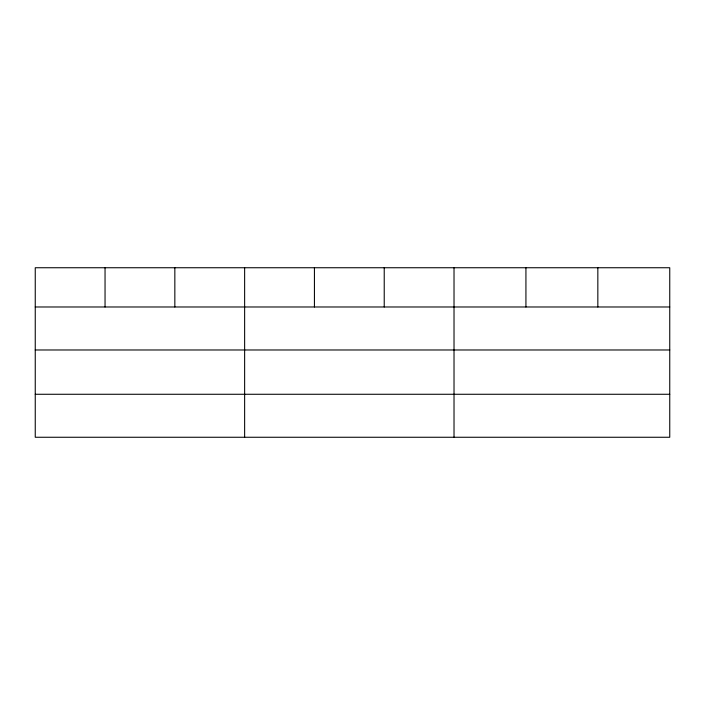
<?xml version="1.0" encoding="UTF-8"?>
<svg xmlns="http://www.w3.org/2000/svg" width="705" height="705" viewBox="0 0 705 705"><rect width="100%" height="100%" fill="white"/><g stroke="black" fill="none" stroke-linecap="round" stroke-linejoin="round"><path stroke-width="1.06" d="M669.75 349.98L669.75 267.741L35.25 267.741L35.25 437.259L669.75 437.259L669.75 349.98L35.25 349.98M35.25 306.983L669.75 306.983M35.25 394.271L669.75 394.271M597.84 267.741L597.84 306.983M525.93 267.741L525.93 306.983M454.02 267.741L454.02 437.259M384.225 267.741L384.225 306.983M314.43 267.741L314.43 306.983M244.635 267.741L244.635 437.259M174.84 267.741L174.84 306.983M105.045 267.741L105.045 306.983"/></g></svg>
